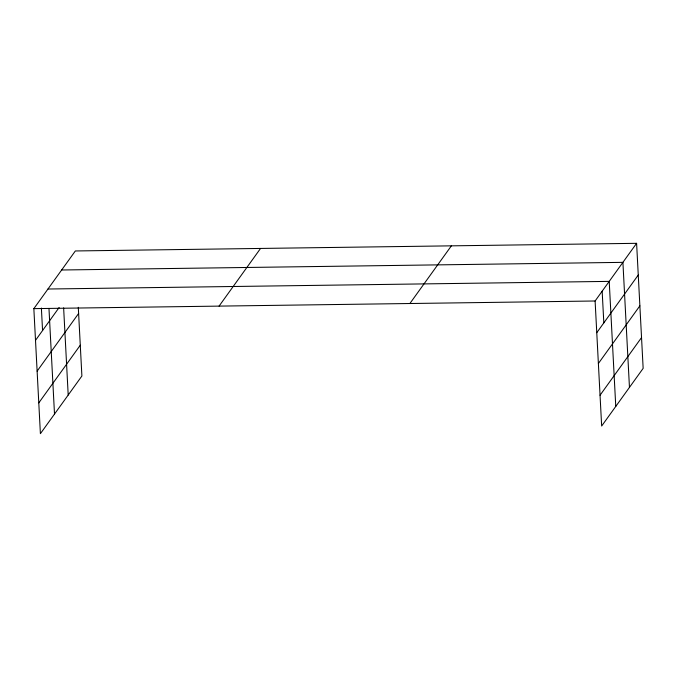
<?xml version="1.0" encoding="UTF-8"?>
<svg xmlns="http://www.w3.org/2000/svg" width="677" height="677" viewBox="0 0 677 677"><rect width="100%" height="100%" fill="white"/><g stroke="black" fill="none" stroke-linecap="round" stroke-linejoin="round"><path stroke-width="1.02" d="M78.295 307.307L81.892 376.006L40.4 433.678L33.85 308.636L75.342 250.964L636.6 243.322L643.15 368.364L601.658 426.036L595.108 300.994L636.6 243.322M35.509 340.345L59.144 307.493M37.125 371.14L78.617 313.468M38.792 402.883L80.275 345.211M219.069 306.114L260.552 248.442M409.89 303.516L451.381 245.844M596.767 332.703L638.259 275.031M598.383 363.498L639.875 305.826M600.042 395.241L641.534 337.569M61.649 269.996L622.908 262.354L629.458 387.396M47.957 289.02L609.215 281.378L615.765 406.428M33.85 308.636L595.108 300.994M602.158 291.186L603.825 322.895M63.63 307.866L68.199 395.038M48.972 308.458L54.507 414.07M41.382 308.035L42.566 330.537"/></g></svg>
